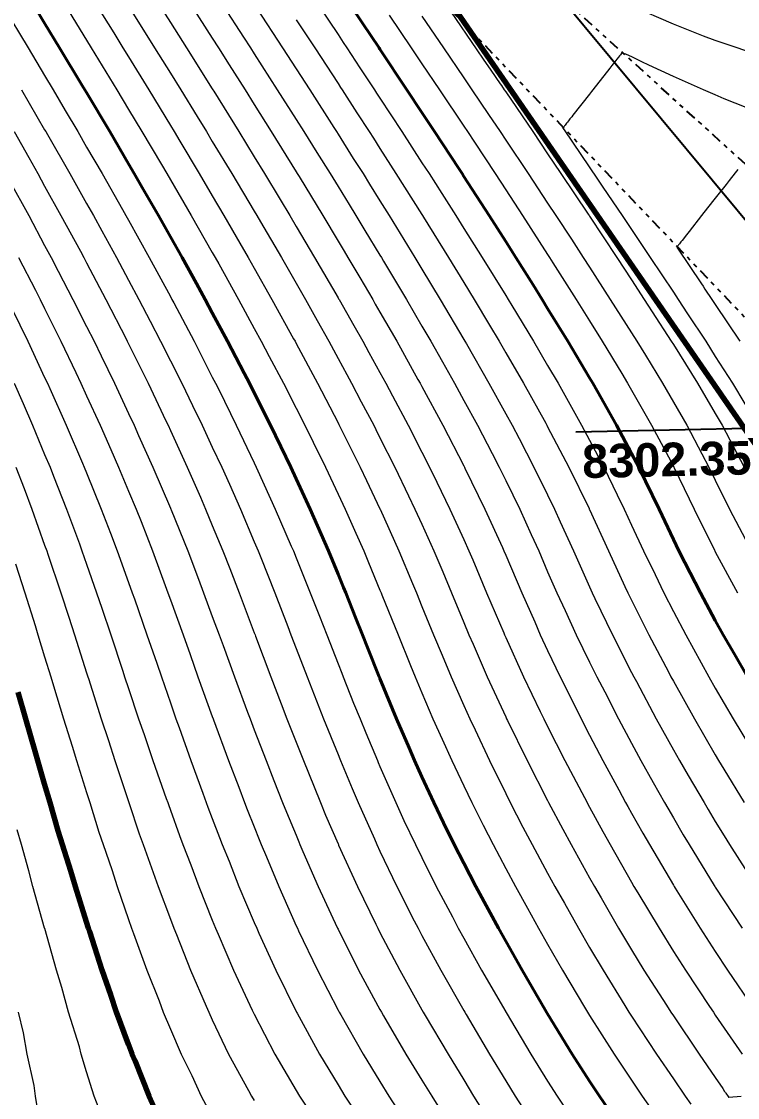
# Model space of a CAD drawing. Extents: x 2799052 to 2815686, y 1319509 to 1336143.
# Drawn here: x 2807407.34 to 2807424.42, y 1327799.61 to 1327825.27 of the extents above; entities that cross this region are included whole.
import ezdxf
from ezdxf.lldxf.tags import DXFTag

# ---------------------------------------------------------------- set-up
doc = ezdxf.new("R2010")
doc.units = 0
doc.header["$LTSCALE"] = 0.5
doc.header["$MEASUREMENT"] = 0
doc.linetypes.add('DIVIDE', pattern=[1.25, 0.5, -0.25, 0, -0.25, 0, -0.25])
for name, color, linetype, lineweight in [('C-NGAS', 30, 'GAS', 25), ('C-Topo-Cont-10th', 8, 'Continuous', 13), ('C-TOPO-CONT-1FT', 7, 'Continuous', 40), ('C-TOPO-CONT-5FT', 6, 'Continuous', 70), ('C-Topo-Ridg', 160, 'DIVIDE', 25), ('C-TOPO-SPOT', 2, 'Continuous', 25), ('C-WATR', 142, 'WATER', 70)]:
    doc.layers.add(name, color=color, linetype=linetype, lineweight=lineweight)
doc.layers.add('C-Road-Asph-Hach-Bdry', color=64, linetype='Continuous', lineweight=25, plot=False)
doc.layers.add('C-TOPO-USER', color=40, linetype='Continuous')
doc.styles.add('Linetype', font='swissb.ttf')
doc.styles.add('Swiss 721 BT', font='swissb.ttf', dxfattribs={"height": 2})
tags = doc.linetypes.add('GAS', pattern='A,1.5,-0.068992,["G",Linetype,S=0.15,R=0,X=0,Y=-0.075],-0.231008', length=1.8).pattern_tags.tags
tags[6] = DXFTag(74, 10)
tags = doc.linetypes.add('WATER', pattern='A,1.5,-0.052597,["W",Linetype,S=0.15,R=0,X=0,Y=-0.075],-0.247403', length=1.8).pattern_tags.tags
tags[6] = DXFTag(74, 10)

msp = doc.modelspace()

# ---------------------------------------------------------------- linework, layer by layer
at = {"layer": 'C-NGAS'}
msp.add_line((2807488.822, 1327743.262), (2807419.136, 1327827.121), dxfattribs=at)
at = {"layer": 'C-Road-Asph-Hach-Bdry'}
msp.add_circle((2807368.688, 1327825.522), 8317.007, dxfattribs=at)
at = {"layer": 'C-Topo-Cont-10th'}
for points, elevation in [([(2807414.647, 1327836.571), (2807427.174, 1327823.921), (2807426.908, 1327824.033), (2807426.894, 1327824.034), (2807426.877, 1327824.036), (2807426.858, 1327824.038), (2807426.835, 1327824.039), (2807426.806, 1327824.041), (2807426.771, 1327824.042), (2807426.724, 1327824.044), (2807426.661, 1327824.045), (2807426.569, 1327824.046), (2807426.491, 1327824.047), (2807425.895, 1327824.187), (2807425.141, 1327824.398), (2807424.895, 1327824.474), (2807424.414, 1327824.644), (2807423.895, 1327824.819), (2807423.615, 1327824.924), (2807422.895, 1327825.21), (2807421.903, 1327825.636)], 8302.7), ([(2807406.909, 1327825.63), (2807407.502, 1327824.644), (2807407.895, 1327823.981), (2807408.097, 1327823.644), (2807408.387, 1327823.152), (2807408.685, 1327822.644), (2807408.895, 1327822.278), (2807409.264, 1327821.644), (2807409.751, 1327820.787), (2807409.833, 1327820.644), (2807409.895, 1327820.531), (2807410.39, 1327819.644), (2807410.895, 1327818.712), (2807410.933, 1327818.644), (2807410.975, 1327818.563), (2807411.46, 1327817.644), (2807411.895, 1327816.792), (2807411.972, 1327816.644), (2807412.048, 1327816.491), (2807412.467, 1327815.644), (2807412.895, 1327814.742), (2807412.942, 1327814.644), (2807412.982, 1327814.556), (2807413.397, 1327813.644), (2807413.779, 1327812.759), (2807413.829, 1327812.644), (2807413.895, 1327812.479), (2807414.233, 1327811.644), (2807414.453, 1327811.086), (2807414.625, 1327810.644), (2807414.895, 1327809.955), (2807414.983, 1327809.731), (2807415.018, 1327809.644), (2807415.267, 1327809.015), (2807415.42, 1327808.644), (2807415.556, 1327808.305), (2807415.835, 1327807.644), (2807415.852, 1327807.601), (2807415.895, 1327807.504), (2807416.275, 1327806.644), (2807416.467, 1327806.216), (2807416.742, 1327805.644), (2807416.895, 1327805.33), (2807417.238, 1327804.644), (2807417.623, 1327803.916), (2807417.764, 1327803.644), (2807417.895, 1327803.406), (2807418.319, 1327802.644), (2807418.895, 1327801.65), (2807418.899, 1327801.644), (2807418.905, 1327801.634), (2807419.493, 1327800.644), (2807419.895, 1327799.996), (2807420.121, 1327799.644), (2807420.586, 1327798.952)], 8304.1), ([(2807408.39, 1327825.644), (2807408.895, 1327824.822), (2807409.006, 1327824.644), (2807409.179, 1327824.36), (2807409.615, 1327823.644), (2807409.895, 1327823.174), (2807410.215, 1327822.644), (2807410.681, 1327821.858), (2807410.807, 1327821.644), (2807410.895, 1327821.492), (2807411.39, 1327820.644), (2807411.895, 1327819.759), (2807411.962, 1327819.644), (2807412.047, 1327819.491), (2807412.52, 1327818.644), (2807412.895, 1327817.951), (2807413.064, 1327817.644), (2807413.254, 1327817.285), (2807413.591, 1327816.644), (2807413.895, 1327816.046), (2807414.102, 1327815.644), (2807414.304, 1327815.235), (2807414.593, 1327814.644), (2807414.895, 1327813.999), (2807415.009, 1327813.757), (2807415.063, 1327813.644), (2807415.317, 1327813.066), (2807415.507, 1327812.644), (2807415.62, 1327812.368), (2807415.895, 1327811.71), (2807415.923, 1327811.644), (2807415.942, 1327811.597), (2807416.326, 1327810.644), (2807416.624, 1327809.914), (2807416.734, 1327809.644), (2807416.895, 1327809.26), (2807417.16, 1327808.644), (2807417.383, 1327808.156), (2807417.612, 1327807.644), (2807417.895, 1327807.045), (2807418.09, 1327806.644), (2807418.356, 1327806.104), (2807418.595, 1327805.644), (2807418.895, 1327805.073), (2807419.125, 1327804.644), (2807419.413, 1327804.125), (2807419.679, 1327803.644), (2807419.895, 1327803.265), (2807420.252, 1327802.644), (2807420.775, 1327801.764), (2807420.846, 1327801.644), (2807420.895, 1327801.564), (2807421.481, 1327800.644), (2807421.895, 1327800.023), (2807422.152, 1327799.644), (2807422.342, 1327799.367)], 8303.9), ([(2807409.139, 1327825.644), (2807409.542, 1327824.997), (2807409.761, 1327824.644), (2807409.895, 1327824.425), (2807410.377, 1327823.644), (2807410.895, 1327822.789), (2807410.984, 1327822.644), (2807411.118, 1327822.421), (2807411.583, 1327821.644), (2807411.895, 1327821.111), (2807412.172, 1327820.644), (2807412.555, 1327819.983), (2807412.751, 1327819.644), (2807412.895, 1327819.388), (2807413.317, 1327818.644), (2807413.836, 1327817.703), (2807413.868, 1327817.644), (2807413.895, 1327817.593), (2807414.404, 1327816.644), (2807414.895, 1327815.696), (2807414.913, 1327815.661), (2807414.922, 1327815.644), (2807415.244, 1327814.993), (2807415.421, 1327814.644), (2807415.572, 1327814.321), (2807415.895, 1327813.646), (2807415.896, 1327813.644), (2807415.898, 1327813.641), (2807416.345, 1327812.644), (2807416.671, 1327811.868), (2807416.764, 1327811.644), (2807416.895, 1327811.323), (2807417.173, 1327810.644), (2807417.377, 1327810.161), (2807417.592, 1327809.644), (2807417.895, 1327808.956), (2807418.036, 1327808.644), (2807418.165, 1327808.374), (2807418.507, 1327807.644), (2807418.895, 1327806.857), (2807419.003, 1327806.644), (2807419.305, 1327806.053), (2807419.524, 1327805.644), (2807419.895, 1327804.959), (2807420.068, 1327804.644), (2807420.294, 1327804.245), (2807420.632, 1327803.644), (2807420.895, 1327803.189), (2807421.217, 1327802.644), (2807421.738, 1327801.801), (2807421.834, 1327801.644), (2807421.895, 1327801.548), (2807422.492, 1327800.644), (2807422.895, 1327800.051), (2807423.174, 1327799.644), (2807423.308, 1327799.448)], 8303.8), ([(2807409.895, 1327825.635), (2807410.519, 1327824.644), (2807410.895, 1327824.037), (2807411.141, 1327823.644), (2807411.534, 1327823.005), (2807411.755, 1327822.644), (2807411.895, 1327822.41), (2807412.361, 1327821.644), (2807412.895, 1327820.746), (2807412.957, 1327820.644), (2807413.045, 1327820.494), (2807413.543, 1327819.644), (2807413.895, 1327819.027), (2807414.116, 1327818.644), (2807414.399, 1327818.139), (2807414.676, 1327817.644), (2807414.895, 1327817.237), (2807415.104, 1327816.852), (2807415.219, 1327816.644), (2807415.45, 1327816.199), (2807415.745, 1327815.644), (2807415.794, 1327815.543), (2807415.895, 1327815.344), (2807416.249, 1327814.644), (2807416.579, 1327813.96), (2807416.73, 1327813.644), (2807416.895, 1327813.279), (2807417.183, 1327812.644), (2807417.392, 1327812.146), (2807417.603, 1327811.644), (2807417.895, 1327810.938), (2807418.018, 1327810.644), (2807418.117, 1327810.422), (2807418.455, 1327809.644), (2807418.895, 1327808.69), (2807418.917, 1327808.644), (2807418.938, 1327808.6), (2807419.406, 1327807.644), (2807419.895, 1327806.689), (2807419.918, 1327806.644), (2807420.256, 1327806.005), (2807420.454, 1327805.644), (2807420.895, 1327804.849), (2807421.01, 1327804.644), (2807421.17, 1327804.368), (2807421.587, 1327803.644), (2807421.895, 1327803.128), (2807422.193, 1327802.644), (2807422.731, 1327801.808), (2807422.836, 1327801.644), (2807422.895, 1327801.554), (2807423.511, 1327800.644), (2807423.895, 1327800.083), (2807424.074, 1327799.822), (2807424.119, 1327799.756), (2807424.14, 1327799.725), (2807424.147, 1327799.715), (2807424.201, 1327799.635), (2807424.217, 1327799.613)], 8303.7), ([(2807410.644, 1327825.644), (2807410.895, 1327825.246), (2807411.28, 1327824.644), (2807411.895, 1327823.663), (2807411.907, 1327823.644), (2807411.928, 1327823.611), (2807412.528, 1327822.644), (2807412.895, 1327822.042), (2807413.14, 1327821.644), (2807413.514, 1327821.024), (2807413.743, 1327820.644), (2807413.895, 1327820.386), (2807414.337, 1327819.644), (2807414.895, 1327818.682), (2807414.909, 1327818.658), (2807414.918, 1327818.644), (2807415.269, 1327818.018), (2807415.485, 1327817.644), (2807415.629, 1327817.377), (2807415.895, 1327816.897), (2807416.036, 1327816.644), (2807416.197, 1327816.341), (2807416.568, 1327815.644), (2807416.895, 1327815.002), (2807417.079, 1327814.644), (2807417.253, 1327814.286), (2807417.564, 1327813.644), (2807417.895, 1327812.915), (2807418.018, 1327812.644), (2807418.109, 1327812.43), (2807418.44, 1327811.644), (2807418.847, 1327810.692), (2807418.867, 1327810.644), (2807418.895, 1327810.581), (2807419.322, 1327809.644), (2807419.719, 1327808.819), (2807419.802, 1327808.644), (2807419.895, 1327808.457), (2807420.308, 1327807.644), (2807420.772, 1327806.766), (2807420.836, 1327806.644), (2807420.857, 1327806.605), (2807420.895, 1327806.535), (2807421.209, 1327805.957), (2807421.385, 1327805.644), (2807421.895, 1327804.745), (2807421.954, 1327804.644), (2807422.045, 1327804.494), (2807422.554, 1327803.644), (2807422.895, 1327803.095), (2807423.185, 1327802.644), (2807423.759, 1327801.779), (2807423.849, 1327801.644), (2807423.895, 1327801.576), (2807424.533, 1327800.644)], 8303.6), ([(2807411.4, 1327825.644), (2807411.895, 1327824.87), (2807412.041, 1327824.644), (2807412.297, 1327824.241), (2807412.676, 1327823.644), (2807412.895, 1327823.292), (2807413.303, 1327822.644), (2807413.895, 1327821.686), (2807413.922, 1327821.644), (2807413.964, 1327821.575), (2807414.532, 1327820.644), (2807414.895, 1327820.036), (2807415.042, 1327819.791), (2807415.132, 1327819.644), (2807415.413, 1327819.162), (2807415.721, 1327818.644), (2807415.784, 1327818.532), (2807415.895, 1327818.338), (2807416.296, 1327817.644), (2807416.802, 1327816.736), (2807416.854, 1327816.644), (2807416.895, 1327816.566), (2807417.393, 1327815.644), (2807417.895, 1327814.671), (2807417.909, 1327814.644), (2807417.922, 1327814.616), (2807418.397, 1327813.644), (2807418.816, 1327812.723), (2807418.852, 1327812.644), (2807418.895, 1327812.541), (2807419.277, 1327811.644), (2807419.586, 1327810.952), (2807419.721, 1327810.644), (2807419.895, 1327810.27), (2807420.194, 1327809.644), (2807420.494, 1327809.045), (2807420.692, 1327808.644), (2807420.895, 1327808.249), (2807421.213, 1327807.644), (2807421.593, 1327806.946), (2807421.755, 1327806.644), (2807421.805, 1327806.553), (2807421.895, 1327806.392), (2807422.164, 1327805.913), (2807422.322, 1327805.644), (2807422.895, 1327804.671), (2807422.912, 1327804.644), (2807422.94, 1327804.599), (2807423.536, 1327803.644), (2807423.895, 1327803.088), (2807424.19, 1327802.644), (2807424.817, 1327801.721)], 8303.5), ([(2807412.158, 1327825.644), (2807412.642, 1327824.897), (2807412.805, 1327824.644), (2807412.895, 1327824.502), (2807413.446, 1327823.644), (2807413.895, 1327822.933), (2807414.08, 1327822.644), (2807414.391, 1327822.148), (2807414.706, 1327821.644), (2807414.895, 1327821.334), (2807415.158, 1327820.906), (2807415.323, 1327820.644), (2807415.537, 1327820.286), (2807415.895, 1327819.7), (2807415.93, 1327819.644), (2807415.981, 1327819.558), (2807416.526, 1327818.644), (2807416.895, 1327818.007), (2807417.108, 1327817.644), (2807417.387, 1327817.151), (2807417.674, 1327816.644), (2807417.895, 1327816.236), (2807418.219, 1327815.644), (2807418.572, 1327814.967), (2807418.74, 1327814.644), (2807418.895, 1327814.326), (2807419.229, 1327813.644), (2807419.505, 1327813.034), (2807419.682, 1327812.644), (2807419.895, 1327812.15), (2807420.117, 1327811.644), (2807420.313, 1327811.226), (2807420.579, 1327810.644), (2807420.895, 1327809.994), (2807421.069, 1327809.644), (2807421.258, 1327809.281), (2807421.584, 1327808.644), (2807421.895, 1327808.06), (2807422.122, 1327807.644), (2807422.416, 1327807.122), (2807422.683, 1327806.644), (2807422.76, 1327806.508), (2807422.895, 1327806.276), (2807423.129, 1327805.877), (2807423.271, 1327805.644), (2807423.87, 1327804.669), (2807423.885, 1327804.644), (2807423.895, 1327804.628), (2807424.533, 1327803.644)], 8303.4), ([(2807412.959, 1327825.579), (2807413.571, 1327824.644), (2807413.895, 1327824.14), (2807414.218, 1327823.644), (2807414.793, 1327822.746), (2807414.858, 1327822.644), (2807414.895, 1327822.585), (2807415.258, 1327822.007), (2807415.491, 1327821.644), (2807415.645, 1327821.393), (2807415.895, 1327820.994), (2807416.115, 1327820.644), (2807416.467, 1327820.071), (2807416.729, 1327819.644), (2807416.895, 1327819.367), (2807417.333, 1327818.644), (2807417.895, 1327817.689), (2807417.922, 1327817.644), (2807417.958, 1327817.58), (2807418.495, 1327816.644), (2807418.895, 1327815.916), (2807419.046, 1327815.644), (2807419.213, 1327815.325), (2807419.57, 1327814.644), (2807419.895, 1327813.981), (2807420.06, 1327813.644), (2807420.196, 1327813.342), (2807420.512, 1327812.644), (2807420.895, 1327811.788), (2807420.961, 1327811.644), (2807421.024, 1327811.514), (2807421.442, 1327810.644), (2807421.895, 1327809.747), (2807421.949, 1327809.644), (2807422.012, 1327809.527), (2807422.484, 1327808.644), (2807422.895, 1327807.899), (2807423.041, 1327807.644), (2807423.25, 1327807.289), (2807423.626, 1327806.644), (2807423.725, 1327806.474), (2807423.895, 1327806.195), (2807424.104, 1327805.853), (2807424.237, 1327805.644), (2807424.841, 1327804.698)], 8303.3), ([(2807414.44, 1327825.644), (2807414.895, 1327824.958), (2807415.021, 1327824.769), (2807415.105, 1327824.644), (2807415.417, 1327824.166), (2807415.765, 1327823.644), (2807415.816, 1327823.564), (2807415.895, 1327823.443), (2807416.418, 1327822.644), (2807416.895, 1327821.904), (2807417.065, 1327821.644), (2807417.368, 1327821.171), (2807417.704, 1327820.644), (2807417.895, 1327820.338), (2807418.334, 1327819.644), (2807418.895, 1327818.735), (2807418.952, 1327818.644), (2807419.04, 1327818.498), (2807419.557, 1327817.644), (2807419.895, 1327817.065), (2807420.144, 1327816.644), (2807420.464, 1327816.075), (2807420.706, 1327815.644), (2807420.895, 1327815.285), (2807421.234, 1327814.644), (2807421.553, 1327813.986), (2807421.719, 1327813.644), (2807421.895, 1327813.26), (2807422.182, 1327812.644), (2807422.459, 1327812.079), (2807422.669, 1327811.644), (2807422.895, 1327811.203), (2807423.192, 1327810.644), (2807423.56, 1327809.978), (2807423.743, 1327809.644), (2807423.895, 1327809.375), (2807424.324, 1327808.644), (2807424.895, 1327807.695)], 8303.1), ([(2807417.581, 1327825.519), (2807418.208, 1327824.594), (2807418.357, 1327824.376), (2807418.539, 1327824.113), (2807418.764, 1327823.787), (2807418.791, 1327823.748), (2807418.862, 1327823.644), (2807418.895, 1327823.594), (2807419.54, 1327822.644), (2807419.895, 1327822.115), (2807420.214, 1327821.644), (2807420.861, 1327820.677), (2807420.884, 1327820.644), (2807420.895, 1327820.626), (2807421.547, 1327819.644), (2807421.895, 1327819.109), (2807422.202, 1327818.644), (2807422.759, 1327817.78), (2807422.846, 1327817.644), (2807422.895, 1327817.564), (2807423.471, 1327816.644), (2807423.895, 1327815.921), (2807424.061, 1327815.644), (2807424.245, 1327815.294), (2807424.588, 1327814.644)], 8302.7), ([(2807413.895, 1327825.313), (2807414.338, 1327824.644), (2807414.895, 1327823.789), (2807414.953, 1327823.701), (2807414.991, 1327823.644), (2807415.344, 1327823.093), (2807415.638, 1327822.644), (2807415.737, 1327822.486), (2807415.895, 1327822.239), (2807416.277, 1327821.644), (2807416.895, 1327820.665), (2807416.909, 1327820.644), (2807416.931, 1327820.607), (2807417.531, 1327819.644), (2807417.895, 1327819.045), (2807418.142, 1327818.644), (2807418.508, 1327818.03), (2807418.738, 1327817.644), (2807418.895, 1327817.371), (2807419.318, 1327816.644), (2807419.849, 1327815.69), (2807419.874, 1327815.644), (2807419.895, 1327815.604), (2807420.402, 1327814.644), (2807420.883, 1327813.656), (2807420.889, 1327813.644), (2807420.895, 1327813.63), (2807421.344, 1327812.644), (2807421.738, 1327811.8), (2807421.81, 1327811.644), (2807421.895, 1327811.47), (2807422.311, 1327810.644), (2807422.777, 1327809.762), (2807422.838, 1327809.644), (2807422.895, 1327809.539), (2807423.396, 1327808.644), (2807423.895, 1327807.778), (2807423.975, 1327807.644), (2807424.103, 1327807.436), (2807424.585, 1327806.644)], 8303.2), ([(2807416.117, 1327825.422), (2807416.642, 1327824.644), (2807416.895, 1327824.265), (2807417.314, 1327823.644), (2807417.895, 1327822.771), (2807417.98, 1327822.644), (2807418.148, 1327822.391), (2807418.641, 1327821.644), (2807418.895, 1327821.253), (2807419.295, 1327820.644), (2807419.895, 1327819.714), (2807419.941, 1327819.644), (2807420.023, 1327819.515), (2807420.577, 1327818.644), (2807420.895, 1327818.13), (2807421.2, 1327817.644), (2807421.664, 1327816.874), (2807421.803, 1327816.644), (2807421.895, 1327816.482), (2807422.377, 1327815.644), (2807422.895, 1327814.663), (2807422.906, 1327814.644), (2807422.916, 1327814.623), (2807423.393, 1327813.644), (2807423.877, 1327812.662), (2807423.886, 1327812.644), (2807423.895, 1327812.625), (2807424.427, 1327811.644)], 8302.9), ([(2807416.895, 1327825.4), (2807417.411, 1327824.644), (2807417.895, 1327823.927), (2807418.088, 1327823.644), (2807418.487, 1327823.052), (2807418.761, 1327822.644), (2807418.895, 1327822.441), (2807419.428, 1327821.644), (2807419.895, 1327820.936), (2807420.09, 1327820.644), (2807420.463, 1327820.076), (2807420.745, 1327819.644), (2807420.895, 1327819.409), (2807421.39, 1327818.644), (2807421.895, 1327817.843), (2807422.023, 1327817.644), (2807422.228, 1327817.311), (2807422.636, 1327816.644), (2807422.895, 1327816.195), (2807423.217, 1327815.644), (2807423.576, 1327814.962), (2807423.745, 1327814.644), (2807423.895, 1327814.335), (2807424.237, 1327813.644), (2807424.618, 1327812.921)], 8302.8), ([(2807424.895, 1327823.12), (2807424.11, 1327823.429), (2807423.895, 1327823.519), (2807423.618, 1327823.644), (2807422.895, 1327823.957), (2807422.311, 1327824.228), (2807422.142, 1327824.313), (2807421.923, 1327824.418), (2807421.762, 1327824.491), (2807421.747, 1327824.495), (2807421.675, 1327824.535), (2807421.673, 1327824.532), (2807421.666, 1327824.523), (2807421.65, 1327824.503), (2807421.632, 1327824.48), (2807421.61, 1327824.452), (2807421.583, 1327824.417), (2807421.546, 1327824.371), (2807421.497, 1327824.308), (2807421.427, 1327824.218), (2807421.38, 1327824.159), (2807420.975, 1327823.644), (2807420.94, 1327823.599), (2807420.895, 1327823.542), (2807420.5, 1327823.039), (2807420.469, 1327823), (2807420.428, 1327822.947), (2807420.396, 1327822.906), (2807420.369, 1327822.872), (2807420.348, 1327822.845), (2807420.329, 1327822.821), (2807420.314, 1327822.801), (2807420.3, 1327822.784), (2807420.289, 1327822.769), (2807420.278, 1327822.756), (2807420.269, 1327822.745), (2807420.261, 1327822.734), (2807420.258, 1327822.731), (2807420.287, 1327822.69), (2807421.089, 1327821.508), (2807421.215, 1327821.324), (2807421.674, 1327820.644), (2807421.895, 1327820.312), (2807422.345, 1327819.644), (2807422.895, 1327818.816), (2807423.011, 1327818.644), (2807423.235, 1327818.303), (2807423.666, 1327817.644), (2807423.895, 1327817.282), (2807424.305, 1327816.644), (2807424.895, 1327815.663)], 8302.6), ([(2807407.343, 1327823.644), (2807407.895, 1327822.691), (2807407.923, 1327822.644), (2807407.96, 1327822.578), (2807408.495, 1327821.644), (2807408.895, 1327820.931), (2807409.058, 1327820.644), (2807409.258, 1327820.28), (2807409.608, 1327819.644), (2807409.895, 1327819.104), (2807410.143, 1327818.644), (2807410.413, 1327818.126), (2807410.662, 1327817.644), (2807410.895, 1327817.178), (2807411.165, 1327816.644), (2807411.423, 1327816.115), (2807411.652, 1327815.644), (2807411.895, 1327815.12), (2807412.119, 1327814.644), (2807412.302, 1327814.237), (2807412.566, 1327813.644), (2807412.895, 1327812.864), (2807412.989, 1327812.644), (2807413.052, 1327812.486), (2807413.386, 1327811.644), (2807413.694, 1327810.845), (2807413.77, 1327810.644), (2807413.895, 1327810.318), (2807414.156, 1327809.644), (2807414.328, 1327809.211), (2807414.549, 1327808.644), (2807414.895, 1327807.787), (2807414.936, 1327807.685), (2807414.953, 1327807.644), (2807415.228, 1327806.977), (2807415.374, 1327806.644), (2807415.762, 1327805.777), (2807415.82, 1327805.644), (2807415.895, 1327805.482), (2807416.297, 1327804.644), (2807416.714, 1327803.824), (2807416.805, 1327803.644), (2807416.895, 1327803.474), (2807417.345, 1327802.644), (2807417.895, 1327801.683), (2807417.918, 1327801.644), (2807417.951, 1327801.588), (2807418.511, 1327800.644), (2807418.895, 1327800.01), (2807419.12, 1327799.644), (2807419.546, 1327798.992)], 8304.2), ([(2807407.164, 1327822.644), (2807407.515, 1327822.024), (2807407.729, 1327821.644), (2807407.895, 1327821.342), (2807408.285, 1327820.644), (2807408.749, 1327819.79), (2807408.828, 1327819.644), (2807408.895, 1327819.515), (2807409.355, 1327818.644), (2807409.836, 1327817.702), (2807409.866, 1327817.644), (2807409.895, 1327817.585), (2807410.361, 1327816.644), (2807410.788, 1327815.751), (2807410.838, 1327815.644), (2807410.895, 1327815.519), (2807411.297, 1327814.644), (2807411.612, 1327813.926), (2807411.735, 1327813.644), (2807411.895, 1327813.254), (2807412.149, 1327812.644), (2807412.313, 1327812.226), (2807412.537, 1327811.644), (2807412.895, 1327810.694), (2807412.914, 1327810.644), (2807412.926, 1327810.612), (2807413.29, 1327809.644), (2807413.539, 1327808.999), (2807413.674, 1327808.644), (2807413.895, 1327808.08), (2807414.068, 1327807.644), (2807414.19, 1327807.349), (2807414.475, 1327806.644), (2807414.597, 1327806.345), (2807414.895, 1327805.659), (2807414.902, 1327805.644), (2807414.908, 1327805.631), (2807415.357, 1327804.644), (2807415.798, 1327803.74), (2807415.844, 1327803.644), (2807415.895, 1327803.545), (2807416.367, 1327802.644), (2807416.895, 1327801.702), (2807416.928, 1327801.644), (2807416.976, 1327801.563), (2807417.519, 1327800.644), (2807417.895, 1327800.03), (2807418.129, 1327799.644), (2807418.528, 1327799.011)], 8304.3), ([(2807424.432, 1327821.741), (2807424.369, 1327821.661), (2807424.226, 1327821.478), (2807424.153, 1327821.386), (2807423.895, 1327821.057), (2807423.713, 1327820.826), (2807423.57, 1327820.644), (2807423.273, 1327820.265), (2807423.241, 1327820.225), (2807423.178, 1327820.144), (2807423.134, 1327820.089), (2807423.102, 1327820.048), (2807423.077, 1327820.016), (2807423.058, 1327819.991), (2807423.042, 1327819.971), (2807423.029, 1327819.955), (2807423.018, 1327819.941), (2807423.009, 1327819.929), (2807423.001, 1327819.918), (2807422.994, 1327819.909), (2807422.987, 1327819.902), (2807422.982, 1327819.895), (2807422.977, 1327819.888), (2807422.975, 1327819.886), (2807422.993, 1327819.862), (2807423.567, 1327819.014), (2807423.605, 1327818.956), (2807423.649, 1327818.89), (2807423.814, 1327818.644), (2807423.895, 1327818.521), (2807424.48, 1327817.644)], 8302.5), ([(2807407.051, 1327821.488), (2807407.514, 1327820.644), (2807407.895, 1327819.931), (2807408.05, 1327819.644), (2807408.22, 1327819.319), (2807408.57, 1327818.644), (2807408.895, 1327817.995), (2807409.073, 1327817.644), (2807409.244, 1327817.295), (2807409.559, 1327816.644), (2807409.895, 1327815.924), (2807410.027, 1327815.644), (2807410.137, 1327815.401), (2807410.477, 1327814.644), (2807410.895, 1327813.666), (2807410.905, 1327813.644), (2807410.911, 1327813.627), (2807411.309, 1327812.644), (2807411.564, 1327811.975), (2807411.688, 1327811.644), (2807411.895, 1327811.078), (2807412.056, 1327810.644), (2807412.152, 1327810.387), (2807412.422, 1327809.644), (2807412.738, 1327808.801), (2807412.795, 1327808.644), (2807412.895, 1327808.381), (2807413.178, 1327807.644), (2807413.366, 1327807.172), (2807413.573, 1327806.644), (2807413.664, 1327806.412), (2807413.895, 1327805.862), (2807413.958, 1327805.707), (2807413.986, 1327805.644), (2807414.058, 1327805.48), (2807414.419, 1327804.644), (2807414.875, 1327803.664), (2807414.884, 1327803.644), (2807414.895, 1327803.621), (2807415.386, 1327802.644), (2807415.895, 1327801.706), (2807415.93, 1327801.644), (2807415.979, 1327801.559), (2807416.513, 1327800.644), (2807416.895, 1327800.026), (2807417.129, 1327799.644), (2807417.513, 1327799.026)], 8304.4), ([(2807407.275, 1327819.644), (2807407.675, 1327818.863), (2807407.787, 1327818.644), (2807407.895, 1327818.423), (2807408.282, 1327817.644), (2807408.637, 1327816.901), (2807408.759, 1327816.644), (2807408.895, 1327816.345), (2807409.218, 1327815.644), (2807409.474, 1327815.064), (2807409.658, 1327814.644), (2807409.895, 1327814.072), (2807410.075, 1327813.644), (2807410.195, 1327813.343), (2807410.469, 1327812.644), (2807410.804, 1327811.734), (2807410.837, 1327811.644), (2807410.895, 1327811.481), (2807411.196, 1327810.644), (2807411.366, 1327810.173), (2807411.552, 1327809.644), (2807411.895, 1327808.694), (2807411.913, 1327808.644), (2807411.924, 1327808.614), (2807412.283, 1327807.644), (2807412.527, 1327807.012), (2807412.665, 1327806.644), (2807412.728, 1327806.476), (2807412.895, 1327806.062), (2807413.013, 1327805.761), (2807413.062, 1327805.644), (2807413.187, 1327805.352), (2807413.479, 1327804.644), (2807413.895, 1327803.707), (2807413.924, 1327803.644), (2807413.952, 1327803.587), (2807414.401, 1327802.644), (2807414.895, 1327801.695), (2807414.922, 1327801.644), (2807414.96, 1327801.579), (2807415.491, 1327800.644), (2807415.895, 1327799.991), (2807416.109, 1327799.644), (2807416.49, 1327799.049)], 8304.5), ([(2807407.114, 1327818.425), (2807407.493, 1327817.644), (2807407.895, 1327816.784), (2807407.962, 1327816.644), (2807408.017, 1327816.522), (2807408.411, 1327815.644), (2807408.8, 1327814.739), (2807408.84, 1327814.644), (2807408.895, 1327814.506), (2807409.247, 1327813.644), (2807409.467, 1327813.071), (2807409.628, 1327812.644), (2807409.895, 1327811.895), (2807409.986, 1327811.644), (2807410.036, 1327811.503), (2807410.335, 1327810.644), (2807410.569, 1327809.97), (2807410.679, 1327809.644), (2807410.895, 1327809.021), (2807411.028, 1327808.644), (2807411.104, 1327808.435), (2807411.383, 1327807.644), (2807411.67, 1327806.868), (2807411.751, 1327806.644), (2807411.789, 1327806.537), (2807411.895, 1327806.261), (2807412.063, 1327805.812), (2807412.132, 1327805.644), (2807412.294, 1327805.244), (2807412.531, 1327804.644), (2807412.895, 1327803.784), (2807412.955, 1327803.644), (2807413.008, 1327803.531), (2807413.408, 1327802.644), (2807413.895, 1327801.663), (2807413.905, 1327801.644), (2807413.917, 1327801.621), (2807414.45, 1327800.644), (2807414.895, 1327799.914), (2807415.06, 1327799.644), (2807415.384, 1327799.155)], 8304.6), ([(2807407.166, 1327816.644), (2807407.381, 1327816.157), (2807407.605, 1327815.644), (2807407.895, 1327814.947), (2807408.023, 1327814.644), (2807408.11, 1327814.429), (2807408.418, 1327813.644), (2807408.725, 1327812.813), (2807408.786, 1327812.644), (2807408.895, 1327812.328), (2807409.134, 1327811.644), (2807409.259, 1327811.28), (2807409.471, 1327810.644), (2807409.759, 1327809.779), (2807409.803, 1327809.644), (2807409.895, 1327809.367), (2807410.138, 1327808.644), (2807410.269, 1327808.27), (2807410.48, 1327807.644), (2807410.798, 1327806.741), (2807410.831, 1327806.644), (2807410.847, 1327806.595), (2807410.895, 1327806.464), (2807411.11, 1327805.859), (2807411.193, 1327805.644), (2807411.382, 1327805.157), (2807411.572, 1327804.644), (2807411.895, 1327803.836), (2807411.973, 1327803.644), (2807412.036, 1327803.503), (2807412.401, 1327802.644), (2807412.849, 1327801.689), (2807412.87, 1327801.644), (2807412.895, 1327801.593), (2807413.384, 1327800.644), (2807413.895, 1327799.775), (2807413.973, 1327799.644), (2807414.134, 1327799.404)], 8304.7), ([(2807407.208, 1327814.644), (2807407.405, 1327814.134), (2807407.589, 1327813.644), (2807407.895, 1327812.779), (2807407.944, 1327812.644), (2807407.969, 1327812.569), (2807408.281, 1327811.644), (2807408.47, 1327811.068), (2807408.605, 1327810.644), (2807408.895, 1327809.734), (2807408.924, 1327809.644), (2807408.939, 1327809.6), (2807409.245, 1327808.644), (2807409.419, 1327808.12), (2807409.571, 1327807.644), (2807409.895, 1327806.671), (2807409.904, 1327806.644), (2807410.152, 1327805.901), (2807410.247, 1327805.644), (2807410.448, 1327805.09), (2807410.603, 1327804.644), (2807410.895, 1327803.863), (2807410.979, 1327803.644), (2807411.038, 1327803.5), (2807411.376, 1327802.644), (2807411.75, 1327801.788), (2807411.81, 1327801.644), (2807411.895, 1327801.46), (2807412.285, 1327800.644), (2807412.761, 1327799.778), (2807412.831, 1327799.644), (2807412.895, 1327799.538)], 8304.8), ([(2807407.203, 1327812.335), (2807407.426, 1327811.644), (2807407.668, 1327810.87), (2807407.736, 1327810.644), (2807407.895, 1327810.12), (2807408.041, 1327809.644), (2807408.109, 1327809.43), (2807408.347, 1327808.644), (2807408.554, 1327807.985), (2807408.656, 1327807.644), (2807408.895, 1327806.88), (2807408.97, 1327806.644), (2807409.189, 1327805.938), (2807409.291, 1327805.644), (2807409.495, 1327805.044), (2807409.623, 1327804.644), (2807409.895, 1327803.855), (2807409.97, 1327803.644), (2807410.016, 1327803.522), (2807410.333, 1327802.644), (2807410.625, 1327801.913), (2807410.725, 1327801.644), (2807410.895, 1327801.238), (2807411.152, 1327800.644), (2807411.408, 1327800.13), (2807411.632, 1327799.644), (2807411.895, 1327799.158)], 8304.9), ([(2807409.718, 1327796.563), (2807409.727, 1327796.644), (2807409.736, 1327796.803), (2807409.685, 1327797.644), (2807409.631, 1327797.907), (2807409.394, 1327798.644), (2807409.187, 1327799.352), (2807409.078, 1327799.644), (2807408.895, 1327800.222), (2807408.768, 1327800.644), (2807408.724, 1327800.814), (2807408.466, 1327801.644), (2807408.306, 1327802.232), (2807408.177, 1327802.644), (2807407.898, 1327803.64), (2807407.897, 1327803.644), (2807407.895, 1327803.651), (2807407.617, 1327804.644), (2807407.521, 1327805.017), (2807407.343, 1327805.644), (2807407.24, 1327805.989)], 8305.1), ([(2807407.771, 1327796.768), (2807407.862, 1327797.644), (2807407.864, 1327797.675), (2807407.827, 1327798.644), (2807407.824, 1327798.714), (2807407.674, 1327799.644), (2807407.643, 1327799.896), (2807407.479, 1327800.644), (2807407.391, 1327801.148), (2807407.268, 1327801.644)], 8305.2), ([(2807424.509, 1327799.636), (2807424.217, 1327799.613), (2807424.217, 1327799.613)], 8303.7)]:
    msp.add_lwpolyline(points, dxfattribs=dict(at, elevation=elevation))
at = {"layer": 'C-TOPO-CONT-1FT'}
for points, elevation in [([(2807407.644, 1327825.644), (2807407.895, 1327825.228), (2807408.253, 1327824.644), (2807408.794, 1327823.745), (2807408.855, 1327823.644), (2807408.895, 1327823.575), (2807409.449, 1327822.644), (2807409.895, 1327821.879), (2807410.034, 1327821.644), (2807410.225, 1327821.314), (2807410.611, 1327820.644), (2807410.895, 1327820.137), (2807411.175, 1327819.644), (2807411.519, 1327819.019), (2807411.725, 1327818.644), (2807411.895, 1327818.324), (2807412.261, 1327817.644), (2807412.658, 1327816.881), (2807412.78, 1327816.644), (2807412.895, 1327816.414), (2807413.283, 1327815.644), (2807413.649, 1327814.89), (2807413.767, 1327814.644), (2807413.895, 1327814.365), (2807414.23, 1327813.644), (2807414.493, 1327813.046), (2807414.668, 1327812.644), (2807414.895, 1327812.09), (2807415.025, 1327811.773), (2807415.079, 1327811.644), (2807415.309, 1327811.058), (2807415.476, 1327810.644), (2807415.594, 1327810.343), (2807415.878, 1327809.644), (2807415.883, 1327809.631), (2807415.895, 1327809.601), (2807416.289, 1327808.644), (2807416.593, 1327807.946), (2807416.721, 1327807.644), (2807416.895, 1327807.259), (2807417.18, 1327806.644), (2807417.41, 1327806.158), (2807417.667, 1327805.644), (2807417.895, 1327805.195), (2807418.181, 1327804.644), (2807418.523, 1327804.016), (2807418.723, 1327803.644), (2807418.895, 1327803.337), (2807419.288, 1327802.644), (2807419.84, 1327801.699), (2807419.872, 1327801.644), (2807419.895, 1327801.605), (2807420.481, 1327800.644), (2807420.895, 1327800.002), (2807421.133, 1327799.644), (2807421.441, 1327799.19)], 8304), ([(2807415.203, 1327825.644), (2807415.479, 1327825.228), (2807415.874, 1327824.644), (2807415.882, 1327824.631), (2807415.895, 1327824.611), (2807416.539, 1327823.644), (2807416.895, 1327823.102), (2807417.199, 1327822.644), (2807417.774, 1327821.764), (2807417.853, 1327821.644), (2807417.895, 1327821.578), (2807418.499, 1327820.644), (2807418.895, 1327820.021), (2807419.137, 1327819.644), (2807419.547, 1327818.992), (2807419.764, 1327818.644), (2807419.895, 1327818.428), (2807420.378, 1327817.644), (2807420.895, 1327816.771), (2807420.972, 1327816.644), (2807421.074, 1327816.465), (2807421.54, 1327815.644), (2807421.895, 1327814.972), (2807422.069, 1327814.644), (2807422.233, 1327814.306), (2807422.554, 1327813.644), (2807422.895, 1327812.919), (2807423.028, 1327812.644), (2807423.172, 1327812.366), (2807423.541, 1327811.644), (2807423.895, 1327810.986), (2807424.087, 1327810.644), (2807424.353, 1327810.185), (2807424.664, 1327809.644)], 8303)]:
    msp.add_lwpolyline(points, dxfattribs=dict(at, elevation=elevation))
at = {"layer": 'C-TOPO-CONT-5FT', "elevation": 8305}
msp.add_lwpolyline([(2807410.801, 1327798.737), (2807410.385, 1327799.644), (2807410.054, 1327800.485), (2807409.984, 1327800.644), (2807409.895, 1327800.877), (2807409.613, 1327801.644), (2807409.478, 1327802.06), (2807409.269, 1327802.644), (2807408.971, 1327803.568), (2807408.944, 1327803.644), (2807408.895, 1327803.796), (2807408.629, 1327804.644), (2807408.52, 1327805.018), (2807408.324, 1327805.644), (2807408.22, 1327805.968), (2807408.027, 1327806.644), (2807407.895, 1327807.091), (2807407.734, 1327807.644), (2807407.672, 1327807.867), (2807407.443, 1327808.644), (2807407.264, 1327809.275)], dxfattribs=at)
at = {"layer": 'C-Topo-Ridg'}
for p in [(2807427.135, 1327815.565, 8292.461), (2807428.904, 1327817.979, 8292.461)]:
    msp.add_line(p, (2807398.174, 1327845.85, 8292.461), dxfattribs=at)
at = {"layer": 'C-TOPO-SPOT', "color": 2, "linetype": 'Continuous', "lineweight": 25}
msp.add_line((2807427.051, 1327815.62, 8302.35), (2807420.57, 1327815.477, 8301.881), dxfattribs=at)
at = {"layer": 'C-TOPO-USER'}
for points, elevation in [([(2807407.644, 1327825.644), (2807407.895, 1327825.228), (2807408.253, 1327824.644), (2807408.794, 1327823.745), (2807408.855, 1327823.644), (2807408.895, 1327823.575), (2807409.449, 1327822.644), (2807409.895, 1327821.879), (2807410.034, 1327821.644), (2807410.225, 1327821.314), (2807410.611, 1327820.644), (2807410.895, 1327820.137), (2807411.175, 1327819.644), (2807411.519, 1327819.019), (2807411.725, 1327818.644), (2807411.895, 1327818.324), (2807412.261, 1327817.644), (2807412.658, 1327816.881), (2807412.78, 1327816.644), (2807412.895, 1327816.414), (2807413.283, 1327815.644), (2807413.649, 1327814.89), (2807413.767, 1327814.644), (2807413.895, 1327814.365), (2807414.23, 1327813.644), (2807414.493, 1327813.046), (2807414.668, 1327812.644), (2807414.895, 1327812.09), (2807415.025, 1327811.773), (2807415.079, 1327811.644), (2807415.309, 1327811.058), (2807415.476, 1327810.644), (2807415.594, 1327810.343), (2807415.878, 1327809.644), (2807415.883, 1327809.631), (2807415.895, 1327809.601), (2807416.289, 1327808.644), (2807416.593, 1327807.946), (2807416.721, 1327807.644), (2807416.895, 1327807.259), (2807417.18, 1327806.644), (2807417.41, 1327806.158), (2807417.667, 1327805.644), (2807417.895, 1327805.195), (2807418.181, 1327804.644), (2807418.523, 1327804.016), (2807418.723, 1327803.644), (2807418.895, 1327803.337), (2807419.288, 1327802.644), (2807419.84, 1327801.699), (2807419.872, 1327801.644), (2807419.895, 1327801.605), (2807420.481, 1327800.644), (2807420.895, 1327800.002), (2807421.133, 1327799.644), (2807421.441, 1327799.19)], 8304), ([(2807415.203, 1327825.644), (2807415.479, 1327825.228), (2807415.874, 1327824.644), (2807415.882, 1327824.631), (2807415.895, 1327824.611), (2807416.539, 1327823.644), (2807416.895, 1327823.102), (2807417.199, 1327822.644), (2807417.774, 1327821.764), (2807417.853, 1327821.644), (2807417.895, 1327821.578), (2807418.499, 1327820.644), (2807418.895, 1327820.021), (2807419.137, 1327819.644), (2807419.547, 1327818.992), (2807419.764, 1327818.644), (2807419.895, 1327818.428), (2807420.378, 1327817.644), (2807420.895, 1327816.771), (2807420.972, 1327816.644), (2807421.074, 1327816.465), (2807421.54, 1327815.644), (2807421.895, 1327814.972), (2807422.069, 1327814.644), (2807422.233, 1327814.306), (2807422.554, 1327813.644), (2807422.895, 1327812.919), (2807423.028, 1327812.644), (2807423.172, 1327812.366), (2807423.541, 1327811.644), (2807423.895, 1327810.986), (2807424.087, 1327810.644), (2807424.353, 1327810.185), (2807424.664, 1327809.644)], 8303), ([(2807410.801, 1327798.737), (2807410.385, 1327799.644), (2807410.054, 1327800.485), (2807409.984, 1327800.644), (2807409.895, 1327800.877), (2807409.613, 1327801.644), (2807409.478, 1327802.06), (2807409.269, 1327802.644), (2807408.971, 1327803.568), (2807408.944, 1327803.644), (2807408.895, 1327803.796), (2807408.629, 1327804.644), (2807408.52, 1327805.018), (2807408.324, 1327805.644), (2807408.22, 1327805.968), (2807408.027, 1327806.644), (2807407.895, 1327807.091), (2807407.734, 1327807.644), (2807407.672, 1327807.867), (2807407.443, 1327808.644), (2807407.264, 1327809.275)], 8305)]:
    msp.add_lwpolyline(points, dxfattribs=dict(at, elevation=elevation))
at = {"layer": 'C-WATR'}
msp.add_line((2807476.504, 1327740.313), (2807414.849, 1327829.683), dxfattribs=at)

# ---------------------------------------------------------------- texts
at = {"layer": 'C-TOPO-SPOT', "color": 2, "lineweight": 25, "style": 'Swiss 721 BT'}
msp.add_text('8302.35', height=0.8, rotation=1.2557, dxfattribs=at).set_placement((2807420.729, 1327814.381, 8301.881))

doc.saveas('drawing.dxf')
